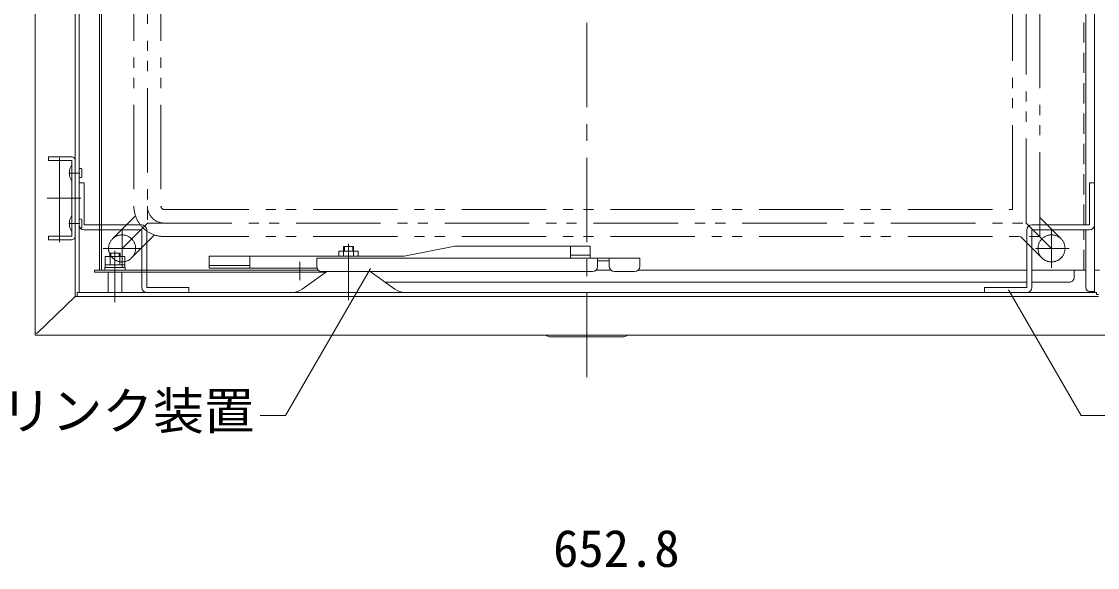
# Model space of a CAD drawing. Units: millimetres, scale not verified. Extents: x -4000 to 4000, y -2770 to 2770.
# Drawn here: x -3310 to -2037, y 440 to 1087 of the extents above; entities that cross this region are included whole.
import ezdxf
from ezdxf.enums import TextEntityAlignment as Align

# ---------------------------------------------------------------- set-up
doc = ezdxf.new("R2010")
doc.units = ezdxf.units.MM
doc.header["$LTSCALE"] = 20
for name, pattern in [('CHAIN1', [8, 5, -1, 1, -1]), ('DASHED1', [1.8, 1.2, -0.6]), ('DOUBLE_CHAIN1', [8.8, 5, -1, 0.6, -0.6, 0.6, -1])]:
    doc.linetypes.add(name, pattern=pattern)
doc.layers.add('0-0_表面板', color=132, linetype='Continuous', lineweight=9)
doc.styles.add('ＭＳ ゴシック', font='')
doc.styles.get('ＭＳ ゴシック').set_extended_font_data('MS Gothic')

msp = doc.modelspace()

# ---------------------------------------------------------------- linework, layer by layer
at = {"layer": '0-0_表面板', "color": 4, "linetype": 'CHAIN1'}
for p, q in [((-2641.01, 665), (-2641.01, 2205.67)), ((-3265.01, 825.07), (-3265.01, 930.37)), ((-3253.87, 907.05), (-3240.89, 907.05)), ((-3239.65, 877.05), (-3279.83, 877.05)), ((-3253.87, 847.05), (-3240.89, 847.05)), ((-2923.01, 823.31), (-2923.01, 756.43)), ((-3199.41, 754.23), (-3199.41, 814.95)), ((-2980.61, 801.79), (-2980.61, 779.95))]:
    msp.add_line(p, q, dxfattribs=at)
at = {"layer": '0-0_表面板', "color": 3}
for p, q in [((-3293.81, 2018.35), (-3293.81, 1073.41)), ((-3246.61, 1367.75), (-3246.61, 1059.83)), ((-3241.81, 1367.75), (-3241.81, 765.55)), ((-2050.21, 845.55), (-2050.21, 1367.75)), ((-2040.21, 1367.75), (-2040.21, 766.75)), ((-3217.81, 1128.99), (-3217.81, 791.95)), ((-3215.41, 1128.99), (-3215.41, 791.95)), ((-3293.81, 717.15), (-3293.81, 1073.41)), ((-3246.61, 1059.83), (-3246.61, 763.15)), ((-3278.01, 926.05), (-3250.61, 926.05)), ((-3278.01, 926.05), (-3278.01, 922.05)), ((-3278.01, 922.05), (-3250.61, 922.05)), ((-3250.61, 922.05), (-3250.61, 832.05)), ((-3246.61, 832.05), (-3246.61, 922.05)), ((-3238.79, 902.25), (-3238.79, 911.85)), ((-3238.79, 842.25), (-3238.79, 851.85)), ((-3167.81, 845.55), (-3235.81, 845.55)), ((-2114.21, 845.55), (-2046.21, 845.55)), ((-3278.01, 828.05), (-3250.61, 828.05)), ((-3235.81, 839.55), (-3167.81, 839.55)), ((-3167.81, 771.55), (-3167.81, 839.55)), ((-3161.81, 839.55), (-3161.81, 771.55)), ((-2120.21, 839.55), (-2120.21, 771.55)), ((-2114.21, 771.55), (-2114.21, 839.55)), ((-2046.21, 839.55), (-2114.21, 839.55)), ((-2050.21, 770.75), (-2050.21, 839.55)), ((-2040.21, 765.55), (-2040.21, 836.45)), ((-2917.01, 819.95), (-2929.01, 819.95)), ((-2929.01, 819.95), (-2929.01, 814.55)), ((-2917.01, 819.95), (-2917.01, 814.55)), ((-2797.21, 820.35), (-2856.95, 808.35)), ((-2797.21, 820.35), (-2636.99, 820.35)), ((-2660.35, 806.35), (-2660.35, 820.35)), ((-2636.99, 806.35), (-2636.99, 820.35)), ((-3246.61, 806.75), (-3246.61, 765.55)), ((-3187.87, 808.15), (-3210.95, 808.15)), ((-3187.87, 808.15), (-3210.95, 808.15)), ((-3210.95, 798.15), (-3210.95, 808.15)), ((-3210.95, 798.15), (-3210.95, 808.15)), ((-3193.41, 811.95), (-3205.41, 811.95)), ((-3205.41, 811.95), (-3205.41, 808.15)), ((-3205.41, 811.95), (-3205.41, 808.15)), ((-3193.41, 811.95), (-3205.41, 811.95)), ((-3205.19, 798.15), (-3205.19, 808.15)), ((-3205.19, 798.15), (-3205.19, 808.15)), ((-3193.63, 798.15), (-3193.63, 808.15)), ((-3193.63, 798.15), (-3193.63, 808.15)), ((-3193.41, 811.95), (-3193.41, 808.15)), ((-3193.41, 811.95), (-3193.41, 808.15)), ((-3187.87, 798.15), (-3187.87, 808.15)), ((-3187.87, 798.15), (-3187.87, 808.15)), ((-3087.85, 808.35), (-2856.95, 808.35)), ((-3087.85, 794.35), (-3087.85, 808.35)), ((-3039.85, 794.35), (-3039.85, 808.35)), ((-2960.53, 806.35), (-2668.95, 806.35)), ((-2960.53, 806.35), (-2960.53, 796.35)), ((-2934.55, 808.35), (-2934.55, 814.55)), ((-2911.47, 814.55), (-2934.55, 814.55)), ((-2928.79, 808.35), (-2928.79, 814.55)), ((-2917.23, 808.35), (-2917.23, 814.55)), ((-2911.47, 808.35), (-2911.47, 814.55)), ((-2636.99, 806.35), (-2797.21, 806.35)), ((-2636.99, 809.55), (-2660.35, 809.55)), ((-2647.75, 806.35), (-2578.35, 806.35)), ((-2628.35, 806.35), (-2628.35, 796.35)), ((-2628.35, 803.15), (-2614.35, 803.15)), ((-2614.35, 806.35), (-2614.35, 796.35)), ((-2578.35, 806.35), (-2578.35, 796.35)), ((-2958.61, 791.95), (-3223.81, 791.95)), ((-3223.81, 791.95), (-3223.81, 789.55)), ((-3223.81, 789.55), (-2949.67, 789.55)), ((-3211.41, 795.15), (-3187.41, 795.15)), ((-3211.41, 795.15), (-3187.41, 795.15)), ((-3211.41, 791.95), (-3211.41, 795.15)), ((-3211.41, 791.95), (-3211.41, 795.15)), ((-3211.41, 791.95), (-3187.41, 791.95)), ((-3211.41, 791.95), (-3187.41, 791.95)), ((-3187.87, 798.15), (-3210.95, 798.15)), ((-3187.87, 798.15), (-3210.95, 798.15)), ((-3193.31, 798.15), (-3210.91, 798.15)), ((-3210.91, 798.15), (-3210.91, 795.15)), ((-3210.91, 798.15), (-3210.91, 795.15)), ((-3193.31, 798.15), (-3210.91, 798.15)), ((-3193.31, 795.15), (-3210.91, 795.15)), ((-3193.31, 795.15), (-3210.91, 795.15)), ((-3191.41, 791.95), (-3207.41, 791.95)), ((-3207.41, 765.55), (-3207.41, 789.55)), ((-3187.91, 798.15), (-3193.31, 798.15)), ((-3187.91, 798.15), (-3193.31, 798.15)), ((-3187.91, 795.15), (-3193.31, 795.15)), ((-3187.91, 795.15), (-3193.31, 795.15)), ((-3191.41, 765.55), (-3191.41, 789.55)), ((-3187.91, 798.15), (-3187.91, 795.15)), ((-3187.91, 798.15), (-3187.91, 795.15)), ((-3187.41, 791.95), (-3187.41, 795.15)), ((-3187.41, 791.95), (-3187.41, 795.15)), ((-3039.85, 797.55), (-3087.85, 797.55)), ((-2960.19, 794.35), (-3087.85, 794.35)), ((-2977.77, 769.31), (-2948.58, 790.35)), ((-2954.53, 790.35), (-2634.35, 790.35)), ((-2868.25, 769.31), (-2897.45, 790.35)), ((-2612.43, 791.95), (-2630.28, 791.95)), ((-2608.35, 790.35), (-2584.35, 790.35)), ((-2120.21, 791.95), (-2580.28, 791.95)), ((-2050.21, 791.95), (-2114.21, 791.95)), ((-2064.21, 791.95), (-2064.21, 783.55)), ((-2879.67, 777.55), (-2120.21, 777.55)), ((-2114.21, 777.55), (-2070.21, 777.55)), ((-3244.21, 765.55), (-3244.21, 763.15)), ((-3244.21, 765.55), (-3244.21, 760.75)), ((-2037.81, 765.55), (-3244.21, 765.55)), ((-2046.21, 766.86), (-2040.21, 766.75)), ((-2037.81, 765.55), (-2040.21, 765.55)), ((-2037.81, 765.55), (-2037.81, 763.15)), ((-3291.41, 717.15), (-3246.61, 760.75)), ((-3291.41, 717.15), (-3246.61, 760.75)), ((-3246.61, 760.75), (-3246.61, 763.15)), ((-3246.61, 760.75), (-3246.61, 763.15)), ((-3246.61, 760.75), (-2035.41, 760.75)), ((-2035.41, 763.15), (-2037.81, 763.15)), ((-3293.81, 717.15), (-3291.41, 717.15)), ((-3293.81, 717.15), (-3291.41, 717.15)), ((-3293.81, 714.75), (-3293.81, 717.15)), ((-1988.21, 714.75), (-3293.81, 714.75)), ((-2685.01, 713.15), (-2597.01, 713.15))]:
    msp.add_line(p, q, dxfattribs=at)
at = {"layer": '0-0_表面板', "color": 4, "linetype": 'DOUBLE_CHAIN1'}
for p, q in [((-3161.01, 1887.75), (-3161.01, 847.75)), ((-2121.01, 847.75), (-2121.01, 1887.75)), ((-3177.01, 1867.75), (-3177.01, 867.75)), ((-3145.01, 1867.75), (-3145.01, 867.75)), ((-2137.01, 863.75), (-2137.01, 1867.75)), ((-2105.01, 831.75), (-2105.01, 1867.75)), ((-3175.13, 856.26), (-3202.33, 829.07)), ((-3141.01, 863.75), (-2137.01, 863.75)), ((-2105.01, 854.38), (-2079.7, 829.07)), ((-3161.01, 847.75), (-3191.01, 817.75)), ((-3191.01, 794.63), (-3191.01, 841.47)), ((-3161.01, 847.75), (-2121.01, 847.75)), ((-2121.01, 847.75), (-2091.01, 817.75)), ((-2091.01, 794.63), (-2091.01, 841.47)), ((-3152.5, 833.64), (-3179.7, 806.44)), ((-3141.01, 831.75), (-2105.01, 831.75)), ((-2127.64, 831.75), (-2102.33, 806.44)), ((-3167.69, 817.75), (-3213.36, 817.75)), ((-2110.14, 817.75), (-2070.29, 817.75))]:
    msp.add_line(p, q, dxfattribs=at)
at = {"layer": '0-0_表面板', "color": 3, "linetype": 'DASHED1'}
for p, q in [((-2052.61, 845.55), (-2052.61, 1367.75)), ((-2052.61, 791.95), (-2052.61, 839.55)), ((-2040.21, 791.95), (-2034.21, 791.95))]:
    msp.add_line(p, q, dxfattribs=at)
at = {"layer": '0-0_表面板', "color": 4}
for p, q in [((-2927.93, 819.95), (-2927.93, 814.55)), ((-2918.09, 819.95), (-2918.09, 814.55)), ((-3204.33, 811.95), (-3204.33, 808.15)), ((-3204.33, 811.95), (-3204.33, 808.15)), ((-3194.49, 811.95), (-3194.49, 808.15)), ((-3194.49, 811.95), (-3194.49, 808.15)), ((-2897.14, 793.75), (-2997.61, 619.74)), ((-2142.01, 768.66), (-2056.03, 619.74)), ((-2997.61, 619.74), (-3027.61, 619.74)), ((-2056.03, 619.74), (-2026.03, 619.74))]:
    msp.add_line(p, q, dxfattribs=at)
at = {"layer": '0-0_表面板', "color": 3}
for points in [[(-3235.81, 845.55), (-3235.81, 895.55), (-3241.81, 895.55)], [(-2046.21, 845.55), (-2046.21, 895.55), (-2040.21, 895.55)], [(-3250.61, 832.05), (-3278.01, 832.05), (-3278.01, 828.05)], [(-3111.81, 765.55), (-3111.81, 771.55), (-3161.81, 771.55)], [(-2170.21, 765.55), (-2170.21, 771.55), (-2120.21, 771.55)]]:
    msp.add_lwpolyline(points, dxfattribs=at)
for centre, radius, start, end in [((-3250.61, 922.05), 4, 0, 89.99998), ((-3235.89, 907.05), 17.52, 147.15512, 212.84486), ((-3240.41, 910.35), 2.22, 137.05737, 137.05846), ((-3240.41, 910.35), 2.22, 42.94157, 129.49831), ((-3240.41, 903.75), 2.22, 222.94156, 222.94263), ((-3240.41, 903.75), 2.22, 230.50169, 317.05844), ((-3235.89, 847.05), 17.52, 147.15512, 212.84486), ((-3240.41, 850.35), 2.22, 137.05737, 137.05846), ((-3240.41, 843.75), 2.22, 222.94156, 222.94263), ((-3240.41, 850.35), 2.22, 42.94157, 129.49831), ((-3240.41, 843.75), 2.22, 230.50169, 317.05844), ((-3235.81, 845.55), 6, 180, 270), ((-3167.81, 839.55), 6, 0, 90), ((-2114.21, 839.55), 6, 90, 180), ((-2046.21, 845.55), 6, 270, 0), ((-3250.61, 832.05), 4, 270, 0.00002), ((-2954.53, 796.35), 6, 180, 270), ((-2634.35, 796.35), 6, 270, 0), ((-2608.35, 796.35), 6, 180, 270), ((-2584.35, 796.35), 6, 270, 0), ((-2070.21, 783.55), 6, 270, 0.00002), ((-3161.81, 771.55), 6, 180, 270), ((-2989.45, 785.55), 20, 270, 305.75366), ((-2856.55, 785.55), 20, 234.24628, 270.00003), ((-2120.21, 771.55), 6, 270, 0), ((-2046.21, 770.86), 4, 180, 269), ((-2685.01, 719.15), 6, 227.15968, 269.99997), ((-2597.01, 719.15), 6, 270, 312.83459)]:
    msp.add_arc(centre, radius, start, end, dxfattribs=at)
at = {"layer": '0-0_表面板', "color": 4, "linetype": 'DOUBLE_CHAIN1'}
for centre, radius, start, end in [((-3141.01, 867.75), 36, 180, 270), ((-3141.01, 867.75), 20, 180, 270), ((-3141.01, 867.75), 4, 180, 270), ((-3191.01, 817.75), 16, 135, 315), ((-3191.01, 817.75), 16, 315, 135), ((-2091.01, 817.75), 16, 45, 225), ((-2091.01, 817.75), 16, 225, 45)]:
    msp.add_arc(centre, radius, start, end, dxfattribs=at)

# ---------------------------------------------------------------- texts
at = {"layer": '0-0_表面板', "color": 2, "style": 'ＭＳ ゴシック'}
for s, p in [('リンク装置', (-3334.28, 590.12)), ('652.8', (-2680.82, 427.22))]:
    msp.add_text(s, height=43.99, dxfattribs=at).set_placement(p, align=Align.BOTTOM_LEFT)

doc.saveas('drawing.dxf')
